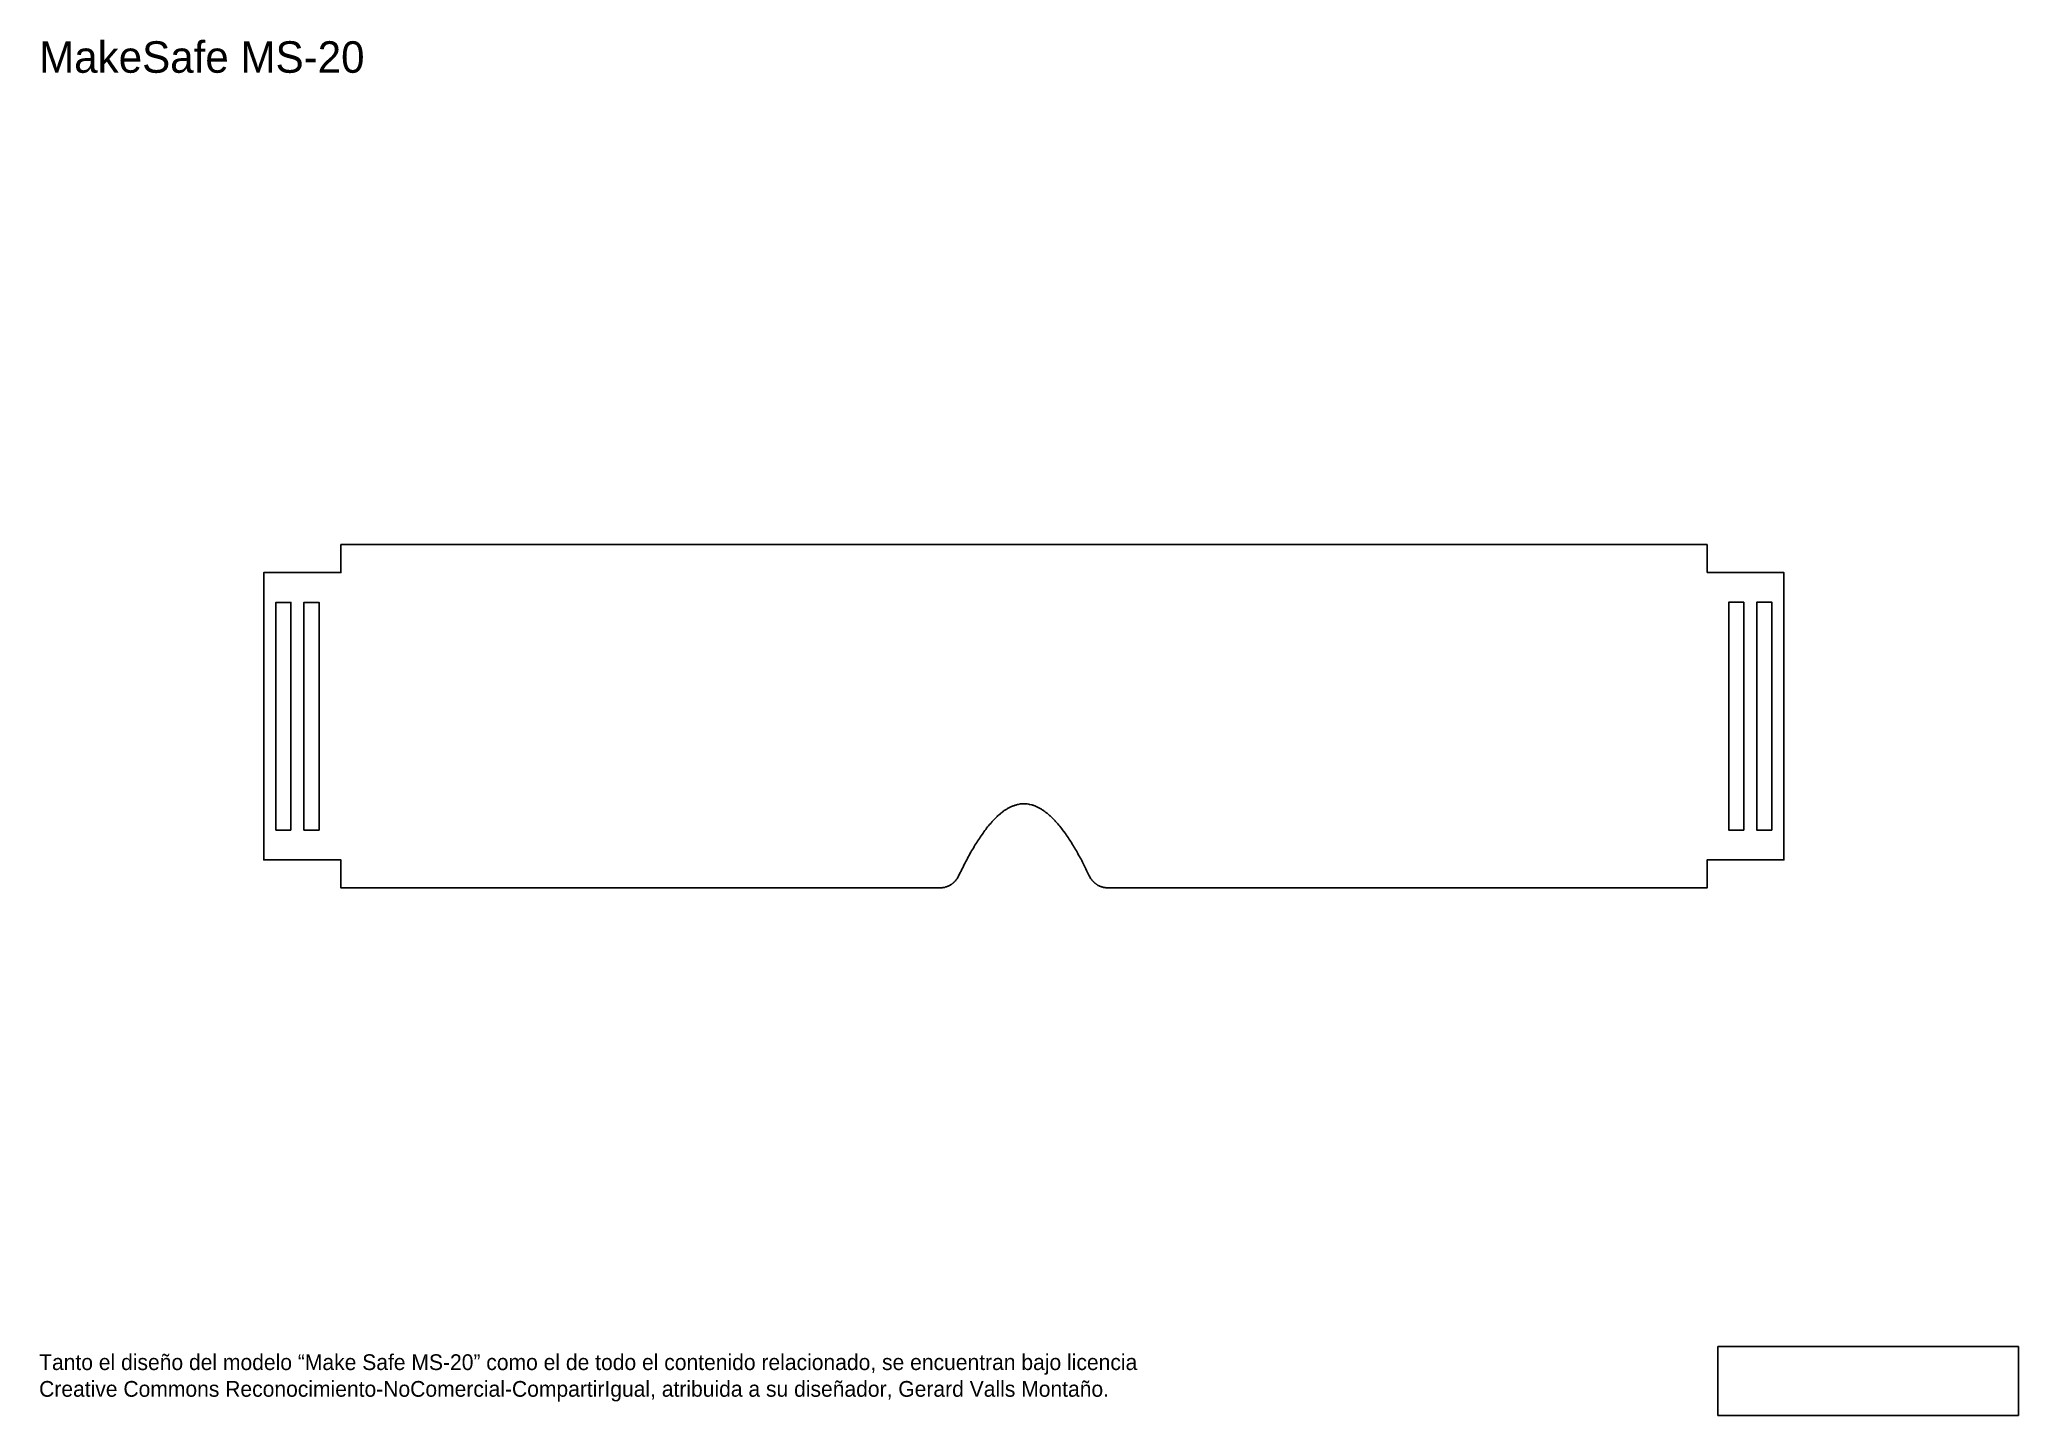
# Model space of a CAD drawing. Header units: centimetres. Extents: x 0.8 to 29, y -20.5 to -0.8.
import ezdxf

# ---------------------------------------------------------------- set-up
doc = ezdxf.new("R2010")
doc.units = ezdxf.units.CM
doc.header["$MEASUREMENT"] = 0
doc.layers.add('Layer 1', color=7, linetype='Continuous')
picture_1 = doc.add_image_def('image1.png', size_in_pixel=(518, 119))

msp = doc.modelspace()

# ---------------------------------------------------------------- linework, layer by layer
at = {"layer": 'Layer 1', "color": 7, "lineweight": 25, "true_color": 0xffffff}
for points in [[(24.602, -8.449), (24.602, -8.05), (5.102, -8.05), (5.102, -8.449), (4.002, -8.449), (4.002, -12.551), (5.102, -12.551), (5.102, -12.95), (13.67, -12.95), (13.676, -12.948), (13.687, -12.948), (13.691, -12.946), (13.701, -12.946), (13.708, -12.944), (13.712, -12.944), (13.716, -12.942), (13.723, -12.942), (13.727, -12.939), (13.733, -12.937), (13.737, -12.937), (13.742, -12.935), (13.748, -12.933), (13.756, -12.929), (13.763, -12.927), (13.771, -12.923), (13.778, -12.92), (13.79, -12.914), (13.797, -12.912), (13.801, -12.91), (13.805, -12.906), (13.814, -12.901), (13.818, -12.897), (13.822, -12.895), (13.826, -12.891), (13.83, -12.889), (13.835, -12.884), (13.839, -12.882), (13.843, -12.878), (13.847, -12.874), (13.852, -12.872), (13.856, -12.867), (13.858, -12.863), (13.862, -12.861), (13.866, -12.857), (13.871, -12.853), (13.873, -12.848), (13.881, -12.84), (13.883, -12.836), (13.888, -12.832), (13.89, -12.827), (13.894, -12.823), (13.896, -12.819), (13.9, -12.815), (13.907, -12.802), (13.911, -12.798), (13.913, -12.791), (13.919, -12.779), (13.932, -12.755), (13.943, -12.732), (13.953, -12.709), (13.964, -12.685), (13.977, -12.662), (13.987, -12.641), (13.998, -12.618), (14.01, -12.594), (14.021, -12.573), (14.034, -12.55), (14.044, -12.529), (14.057, -12.508), (14.07, -12.486), (14.08, -12.463), (14.093, -12.442), (14.104, -12.423), (14.116, -12.402), (14.129, -12.381), (14.142, -12.359), (14.152, -12.34), (14.165, -12.319), (14.178, -12.3), (14.19, -12.281), (14.203, -12.262), (14.216, -12.243), (14.228, -12.224), (14.241, -12.205), (14.254, -12.186), (14.267, -12.169), (14.279, -12.15), (14.292, -12.133), (14.305, -12.116), (14.319, -12.097), (14.332, -12.08), (14.347, -12.063), (14.362, -12.046), (14.377, -12.029), (14.383, -12.021), (14.391, -12.012), (14.398, -12.004), (14.406, -11.995), (14.413, -11.987), (14.421, -11.978), (14.444, -11.955), (14.453, -11.947), (14.468, -11.932), (14.476, -11.923), (14.485, -11.917), (14.493, -11.909), (14.501, -11.902), (14.51, -11.896), (14.518, -11.887), (14.527, -11.881), (14.535, -11.875), (14.544, -11.868), (14.552, -11.86), (14.561, -11.854), (14.571, -11.847), (14.58, -11.841), (14.588, -11.837), (14.599, -11.83), (14.607, -11.824), (14.618, -11.818), (14.626, -11.813), (14.637, -11.807), (14.645, -11.803), (14.656, -11.799), (14.664, -11.792), (14.696, -11.78), (14.705, -11.777), (14.715, -11.773), (14.726, -11.769), (14.736, -11.767), (14.747, -11.763), (14.758, -11.76), (14.768, -11.758), (14.8, -11.752), (14.813, -11.752), (14.823, -11.75), (14.878, -11.75), (14.889, -11.752), (14.899, -11.752), (14.921, -11.756), (14.931, -11.758), (14.963, -11.765), (14.973, -11.769), (14.984, -11.771), (15.016, -11.784), (15.024, -11.788), (15.035, -11.792), (15.056, -11.801), (15.064, -11.807), (15.075, -11.811), (15.084, -11.818), (15.094, -11.822), (15.103, -11.828), (15.113, -11.835), (15.13, -11.847), (15.139, -11.854), (15.149, -11.86), (15.166, -11.873), (15.175, -11.879), (15.183, -11.885), (15.191, -11.894), (15.208, -11.907), (15.217, -11.915), (15.225, -11.921), (15.234, -11.93), (15.24, -11.936), (15.249, -11.945), (15.28, -11.976), (15.289, -11.985), (15.295, -11.993), (15.304, -12.002), (15.312, -12.01), (15.318, -12.019), (15.327, -12.027), (15.333, -12.036), (15.348, -12.053), (15.363, -12.07), (15.376, -12.086), (15.39, -12.105), (15.403, -12.122), (15.418, -12.141), (15.443, -12.175), (15.456, -12.194), (15.469, -12.211), (15.481, -12.23), (15.492, -12.249), (15.505, -12.268), (15.517, -12.285), (15.53, -12.304), (15.541, -12.324), (15.553, -12.345), (15.564, -12.364), (15.577, -12.383), (15.587, -12.402), (15.6, -12.421), (15.611, -12.442), (15.621, -12.461), (15.632, -12.482), (15.642, -12.501), (15.655, -12.52), (15.666, -12.542), (15.676, -12.561), (15.687, -12.582), (15.695, -12.601), (15.706, -12.62), (15.716, -12.641), (15.727, -12.66), (15.735, -12.679), (15.746, -12.7), (15.755, -12.719), (15.765, -12.738), (15.774, -12.757), (15.784, -12.779), (15.791, -12.791), (15.793, -12.798), (15.797, -12.802), (15.803, -12.815), (15.807, -12.819), (15.81, -12.823), (15.814, -12.827), (15.816, -12.832), (15.82, -12.836), (15.822, -12.84), (15.826, -12.844), (15.831, -12.848), (15.833, -12.853), (15.841, -12.861), (15.846, -12.863), (15.848, -12.867), (15.852, -12.872), (15.856, -12.874), (15.86, -12.878), (15.865, -12.882), (15.869, -12.884), (15.873, -12.889), (15.877, -12.891), (15.882, -12.895), (15.886, -12.897), (15.89, -12.901), (15.898, -12.906), (15.903, -12.91), (15.907, -12.912), (15.913, -12.914), (15.926, -12.92), (15.932, -12.923), (15.945, -12.929), (15.951, -12.931), (15.956, -12.933), (15.962, -12.935), (15.966, -12.937), (15.97, -12.937), (15.977, -12.939), (15.981, -12.942), (15.987, -12.942), (15.992, -12.944), (15.996, -12.944), (16.002, -12.946), (16.013, -12.946), (16.017, -12.948), (16.028, -12.948), (16.034, -12.95), (24.602, -12.95), (24.602, -12.551), (25.698, -12.551), (25.698, -8.449), (24.602, -8.449)], [(4.39, -12.125), (4.174, -12.125), (4.174, -8.875), (4.39, -8.875), (4.39, -12.125)], [(4.79, -12.125), (4.574, -12.125), (4.574, -8.875), (4.79, -8.875), (4.79, -12.125)], [(25.126, -12.126), (24.911, -12.126), (24.911, -8.874), (25.126, -8.874), (25.126, -12.126)], [(25.526, -12.126), (25.311, -12.126), (25.311, -8.874), (25.526, -8.874), (25.526, -12.126)]]:
    msp.add_lwpolyline(points, dxfattribs=at)

# ---------------------------------------------------------------- texts
at = {"layer": 'Layer 1', "color": 179, "true_color": 0x231f20, "insert": (0.795, -1.323), "char_height": 0.44958, "attachment_point": 7}
msp.add_mtext('\\fMyriad Pro|b0|i0|c0|p34;\\W1;MakeSafe MS-20', dxfattribs=at)
at = {"layer": 'Layer 1', "color": 250, "true_color": 0x2b2b2b, "char_height": 0.22479, "attachment_point": 7}
for s, insert in [('\\fMetropolis Regular|b0|i0|c0|p34;\\W1;Tanto el diseño del modelo “Make Safe MS-20” como el de todo el contenido relacionado, se encuentran bajo licencia ', (0.795, -19.899)), ('\\fMetropolis Regular|b0|i0|c0|p34;\\W1;Creative Commons Reconocimiento-NoComercial-CompartirIgual, atribuida a su diseñador, Gerard Valls Montaño.', (0.795, -20.28))]:
    msp.add_mtext(s, dxfattribs=dict(at, insert=insert))

# ---------------------------------------------------------------- pictures from other files: only their frames are drawn
at = {"layer": 'Layer 1'}
image = msp.add_image(picture_1, insert=(24.755, -20.479), size_in_units=(4.291, 0.986), dxfattribs=at)

doc.saveas('drawing.dxf')
